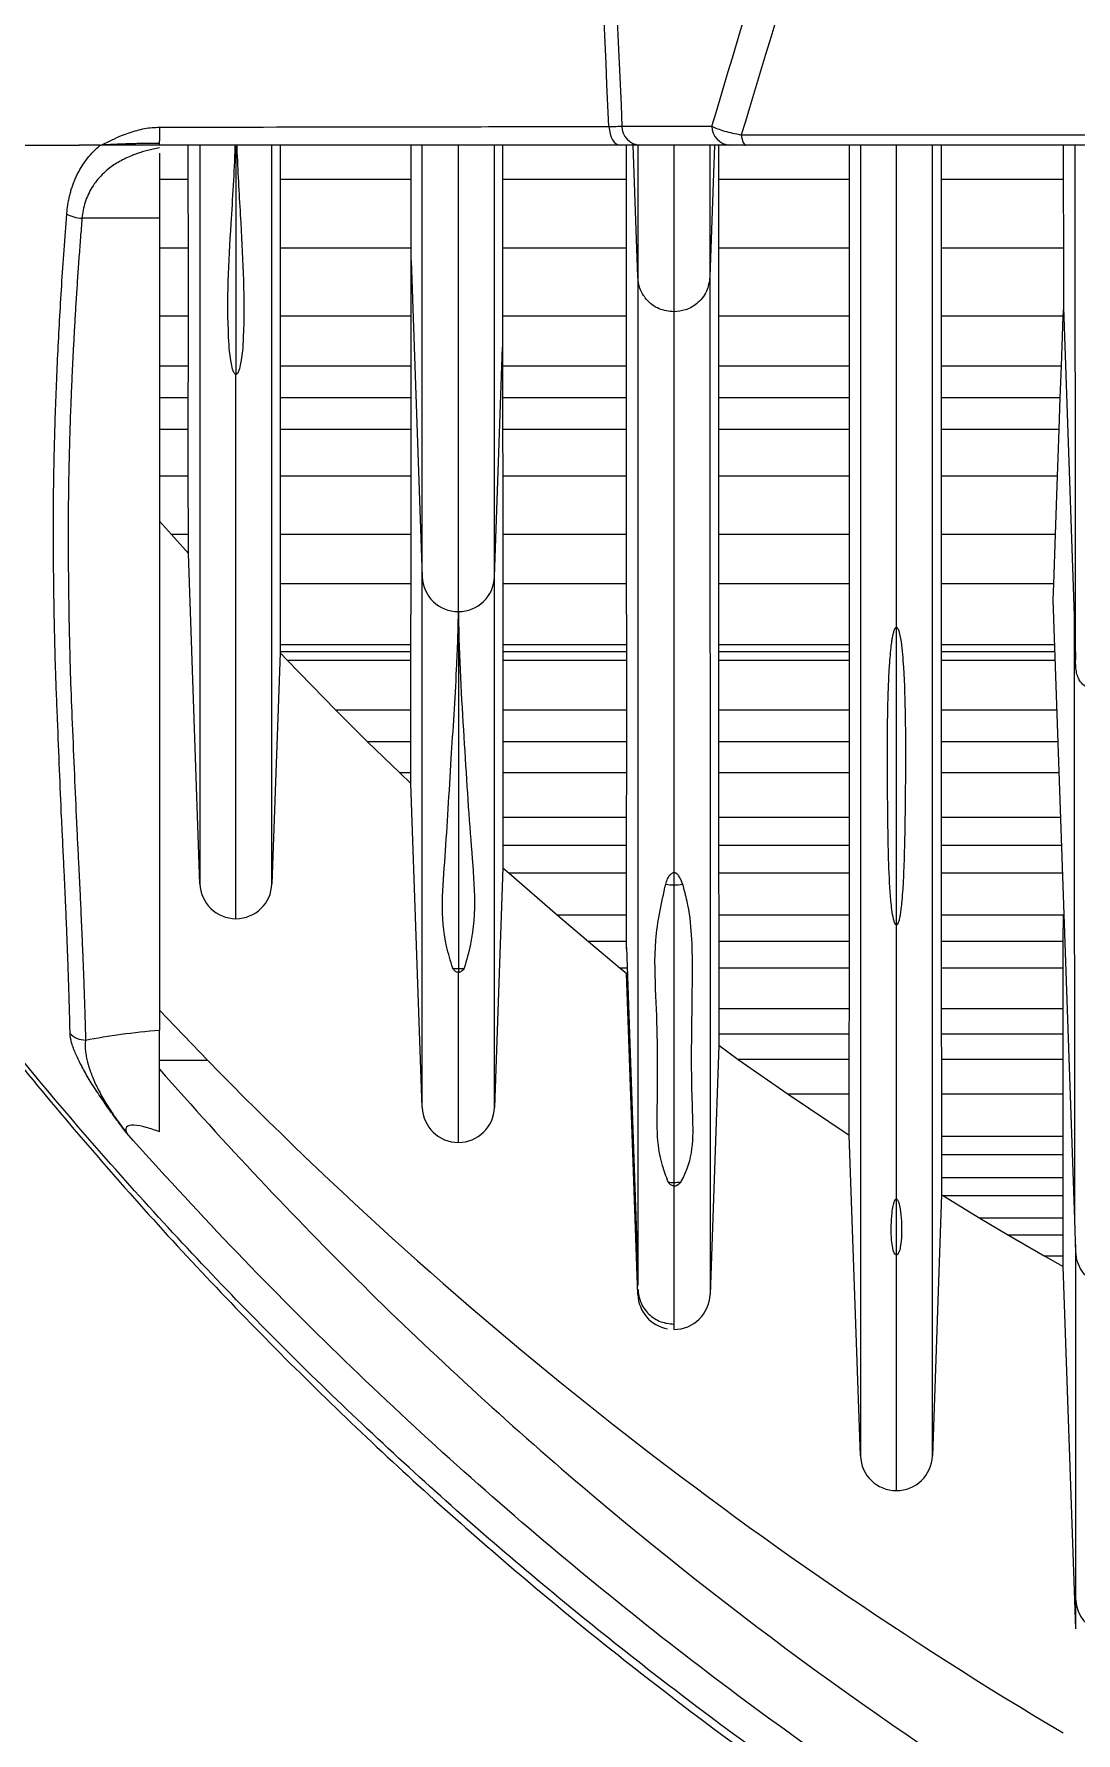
# Model space of a CAD drawing. Extents: x 9.3 to 87, y 1.1 to 68.8.
# Drawn here: x 35.382 to 36.881, y 4.208 to 6.653 of the extents above; entities that cross this region are included whole.
import ezdxf

# ---------------------------------------------------------------- set-up
doc = ezdxf.new("R2010")
doc.units = 0
doc.header["$MEASUREMENT"] = 0
doc.layers.add('OBJECT', color=7, linetype='CONTINUOUS')

msp = doc.modelspace()

# ---------------------------------------------------------------- linework, layer by layer
at = {"layer": 'OBJECT'}
for p, q in [((36.3994, 6.508), (38.1525, 6.508)), ((35.4771, 6.4929), (35.4786, 6.493)), ((35.5625, 6.4816), (35.5625, 6.3877)), ((35.604, 6.4435), (35.6039, 6.493)), ((35.6725, 6.4917), (35.6725, 6.1631)), ((35.7361, 6.493), (35.7361, 6.4435)), ((35.9246, 6.4435), (35.9246, 6.493)), ((36.0561, 6.493), (36.0561, 6.4435)), ((36.2341, 6.4435), (36.2341, 6.493)), ((36.2504, 6.3034), (36.2438, 6.493)), ((36.3828, 6.493), (36.2533, 6.493)), ((36.3609, 6.493), (36.3543, 6.3034)), ((36.3668, 6.493), (36.3668, 6.4435)), ((38.1525, 6.493), (36.4057, 6.493)), ((36.555, 6.4435), (36.555, 6.493)), ((36.687, 6.493), (36.687, 6.4435)), ((36.863, 6.4435), (36.863, 6.493)), ((35.604, 6.4435), (35.5625, 6.4435)), ((35.6041, 6.3448), (35.604, 6.4435)), ((35.7361, 6.4435), (35.7361, 6.3448)), ((35.9246, 6.4435), (35.7361, 6.4435)), ((35.9247, 6.3448), (35.9246, 6.4435)), ((36.0561, 6.4435), (36.056, 6.3448)), ((36.2341, 6.4435), (36.0561, 6.4435)), ((36.2342, 6.3448), (36.2341, 6.4435)), ((36.555, 6.4435), (36.3668, 6.4435)), ((36.3668, 6.4435), (36.3668, 6.3448)), ((36.5551, 6.3448), (36.555, 6.4435)), ((36.687, 6.4435), (36.6869, 6.3448)), ((36.863, 6.4435), (36.687, 6.4435)), ((36.8631, 6.3448), (36.863, 6.4435)), ((35.5625, 6.3877), (35.451, 6.3877)), ((35.5625, 6.3877), (35.5625, 5.2196)), ((35.6041, 6.3448), (35.5625, 6.3448)), ((35.6041, 6.2471), (35.6041, 6.3448)), ((35.7361, 6.3448), (35.736, 6.2471)), ((35.9247, 6.3448), (35.7361, 6.3448)), ((35.9247, 6.3271), (35.9247, 6.3448)), ((36.056, 6.3448), (36.056, 6.2471)), ((36.2342, 6.3448), (36.056, 6.3448)), ((36.2342, 6.2471), (36.2342, 6.3448)), ((36.3668, 6.3448), (36.3668, 6.2471)), ((36.5551, 6.3448), (36.3668, 6.3448)), ((36.5551, 6.2471), (36.5551, 6.3448)), ((36.6869, 6.3448), (36.6869, 6.2471)), ((36.8631, 6.3448), (36.6869, 6.3448)), ((36.8631, 6.2593), (36.8631, 6.3448)), ((35.9246, 6.2471), (35.9247, 6.3271)), ((35.9247, 6.3271), (35.9406, 5.8719)), ((36.8626, 6.2471), (36.8631, 6.2593)), ((36.8786, 5.8158), (36.8631, 6.2593)), ((35.6041, 6.2471), (35.5625, 6.2471)), ((35.6041, 6.175), (35.6041, 6.2471)), ((35.736, 6.2471), (35.7359, 6.175)), ((35.9246, 6.2471), (35.736, 6.2471)), ((35.9245, 6.175), (35.9246, 6.2471)), ((36.056, 6.2471), (36.056, 6.2022)), ((36.2342, 6.2471), (36.056, 6.2471)), ((36.2343, 6.175), (36.2342, 6.2471)), ((36.3024, 6.2532), (36.3025, 6.2532)), ((36.3668, 6.2471), (36.3668, 6.175)), ((36.5551, 6.2471), (36.3668, 6.2471)), ((36.5551, 6.175), (36.5551, 6.2471)), ((36.6869, 6.2471), (36.6868, 6.175)), ((36.8626, 6.2471), (36.6869, 6.2471)), ((36.8599, 6.175), (36.8626, 6.2471)), ((36.0445, 5.8719), (36.056, 6.2022)), ((36.056, 6.2022), (36.056, 6.175)), ((35.6041, 6.175), (35.5625, 6.175)), ((35.604, 6.1293), (35.6041, 6.175)), ((35.7359, 6.175), (35.7359, 6.1293)), ((35.9245, 6.175), (35.7359, 6.175)), ((35.9245, 6.1293), (35.9245, 6.175)), ((36.2343, 6.175), (36.056, 6.175)), ((36.056, 6.175), (36.0561, 6.1293)), ((36.2343, 6.1293), (36.2343, 6.175)), ((36.3668, 6.175), (36.3668, 6.1293)), ((36.5551, 6.175), (36.3668, 6.175)), ((36.5552, 6.1293), (36.5551, 6.175)), ((36.6868, 6.175), (36.6868, 6.1293)), ((36.8599, 6.175), (36.6868, 6.175)), ((36.8582, 6.1293), (36.8599, 6.175)), ((35.604, 6.1293), (35.5625, 6.1293)), ((35.604, 6.084), (35.604, 6.1293)), ((35.7359, 6.1293), (35.7359, 6.084)), ((35.9245, 6.1293), (35.7359, 6.1293)), ((35.9245, 6.084), (35.9245, 6.1293)), ((36.2343, 6.1293), (36.0561, 6.1293)), ((36.0561, 6.1293), (36.0561, 6.084)), ((36.2343, 6.084), (36.2343, 6.1293)), ((36.3668, 6.1293), (36.3668, 6.084)), ((36.5552, 6.1293), (36.3668, 6.1293)), ((36.5552, 6.084), (36.5552, 6.1293)), ((36.6868, 6.1293), (36.6868, 6.084)), ((36.8582, 6.1293), (36.6868, 6.1293)), ((36.8566, 6.084), (36.8582, 6.1293)), ((35.604, 6.084), (35.5625, 6.084)), ((35.604, 6.0169), (35.604, 6.084)), ((35.7359, 6.084), (35.736, 6.0169)), ((35.9245, 6.084), (35.7359, 6.084)), ((35.9245, 6.0169), (35.9245, 6.084)), ((36.2343, 6.084), (36.0561, 6.084)), ((36.0561, 6.084), (36.0562, 6.0169)), ((36.2344, 6.0169), (36.2343, 6.084)), ((36.3668, 6.084), (36.3667, 6.0169)), ((36.5552, 6.084), (36.3668, 6.084)), ((36.5552, 6.0169), (36.5552, 6.084)), ((36.6868, 6.084), (36.6868, 6.0169)), ((36.8566, 6.084), (36.6868, 6.084)), ((36.8542, 6.0169), (36.8566, 6.084)), ((35.604, 6.0169), (35.5625, 6.0169)), ((35.736, 6.0169), (35.7361, 5.9325)), ((35.9245, 6.0169), (35.736, 6.0169)), ((35.9245, 5.9325), (35.9245, 6.0169)), ((36.2344, 6.0169), (36.0562, 6.0169)), ((36.0562, 6.0169), (36.0562, 5.9325)), ((36.2345, 5.9325), (36.2344, 6.0169)), ((36.3667, 6.0169), (36.3667, 5.9325)), ((36.5552, 6.0169), (36.3667, 6.0169)), ((36.5552, 5.9325), (36.5552, 6.0169)), ((36.6868, 6.0169), (36.6868, 5.9325)), ((36.8542, 6.0169), (36.6868, 6.0169)), ((36.8513, 5.9325), (36.8542, 6.0169)), ((35.5625, 5.9519), (35.5796, 5.9325)), ((35.5796, 5.9325), (35.6042, 5.9052)), ((35.6041, 5.9325), (35.5796, 5.9325)), ((35.7361, 5.9325), (35.7361, 5.8619)), ((35.9245, 5.9325), (35.7361, 5.9325)), ((35.9244, 5.8619), (35.9245, 5.9325)), ((36.0562, 5.9325), (36.0562, 5.8619)), ((36.2345, 5.9325), (36.0562, 5.9325)), ((36.2345, 5.8619), (36.2345, 5.9325)), ((36.3667, 5.9325), (36.3666, 5.8619)), ((36.5552, 5.9325), (36.3667, 5.9325)), ((36.5552, 5.8619), (36.5552, 5.9325)), ((36.6868, 5.9325), (36.6868, 5.8619)), ((36.8513, 5.9325), (36.6868, 5.9325)), ((36.8489, 5.8619), (36.8513, 5.9325)), ((35.6208, 5.4299), (35.6042, 5.9052)), ((35.9244, 5.8619), (35.7361, 5.8619)), ((35.9242, 5.774), (35.9244, 5.8619)), ((36.0562, 5.8619), (36.0563, 5.774)), ((36.2345, 5.8619), (36.0562, 5.8619)), ((36.2346, 5.774), (36.2345, 5.8619)), ((36.3666, 5.8619), (36.3666, 5.774)), ((36.5552, 5.8619), (36.3666, 5.8619)), ((36.5552, 5.774), (36.5552, 5.8619)), ((36.6868, 5.8619), (36.6868, 5.774)), ((36.8489, 5.8619), (36.6868, 5.8619)), ((36.848, 5.8386), (36.8489, 5.8619)), ((35.9925, 5.8216), (35.9925, 5.8216)), ((35.9925, 5.8216), (35.9925, 5.3081)), ((36.8792, 4.947), (36.848, 5.8386)), ((36.6225, 5.3709), (36.6225, 5.7992)), ((35.7359, 5.774), (35.7359, 5.7641)), ((35.9242, 5.774), (35.7359, 5.774)), ((35.9242, 5.7641), (35.9242, 5.774)), ((36.0563, 5.774), (36.0563, 5.7641)), ((36.2346, 5.774), (36.0563, 5.774)), ((36.2346, 5.7641), (36.2346, 5.774)), ((36.3666, 5.774), (36.3666, 5.7641)), ((36.5552, 5.774), (36.3666, 5.774)), ((36.5552, 5.7641), (36.5552, 5.774)), ((36.6868, 5.774), (36.6868, 5.7641)), ((36.8503, 5.774), (36.6868, 5.774)), ((35.7359, 5.7626), (35.7243, 5.4299)), ((35.7359, 5.7641), (35.7359, 5.7626)), ((35.9242, 5.7641), (35.7359, 5.7641)), ((35.7359, 5.7626), (35.7465, 5.7515)), ((35.7465, 5.7515), (35.8163, 5.6798)), ((35.9242, 5.7515), (35.7465, 5.7515)), ((35.9242, 5.7515), (35.9242, 5.7641)), ((35.9242, 5.6798), (35.9242, 5.7515)), ((36.0563, 5.7641), (36.0563, 5.7515)), ((36.2346, 5.7641), (36.0563, 5.7641)), ((36.0563, 5.7515), (36.0564, 5.6798)), ((36.2346, 5.7515), (36.0563, 5.7515)), ((36.2346, 5.7515), (36.2346, 5.7641)), ((36.2346, 5.6798), (36.2346, 5.7515)), ((36.3666, 5.7641), (36.3666, 5.7515)), ((36.5552, 5.7641), (36.3666, 5.7641)), ((36.3666, 5.7515), (36.3666, 5.6798)), ((36.5552, 5.7515), (36.3666, 5.7515)), ((36.5551, 5.6798), (36.5552, 5.7515)), ((36.5552, 5.7515), (36.5552, 5.7641)), ((36.6868, 5.7641), (36.6868, 5.7515)), ((36.8506, 5.7641), (36.6868, 5.7641)), ((36.6868, 5.7515), (36.6868, 5.6798)), ((36.8511, 5.7515), (36.6868, 5.7515)), ((35.8163, 5.6798), (35.8619, 5.6344)), ((35.9242, 5.6798), (35.8163, 5.6798)), ((35.9242, 5.6344), (35.9242, 5.6798)), ((36.0564, 5.6798), (36.0565, 5.6344)), ((36.2346, 5.6798), (36.0564, 5.6798)), ((36.2346, 5.6344), (36.2346, 5.6798)), ((36.3666, 5.6798), (36.3666, 5.6344)), ((36.5551, 5.6798), (36.3666, 5.6798)), ((36.5551, 5.6344), (36.5551, 5.6798)), ((36.6868, 5.6798), (36.6869, 5.6344)), ((36.8536, 5.6798), (36.6868, 5.6798)), ((35.8619, 5.6344), (35.9081, 5.5896)), ((35.9242, 5.6344), (35.8619, 5.6344)), ((35.9243, 5.5896), (35.9242, 5.6344)), ((36.0565, 5.6344), (36.0566, 5.5896)), ((36.2346, 5.6344), (36.0565, 5.6344)), ((36.2346, 5.5896), (36.2346, 5.6344)), ((36.3666, 5.6344), (36.3666, 5.5896)), ((36.5551, 5.6344), (36.3666, 5.6344)), ((36.5551, 5.5896), (36.5551, 5.6344)), ((36.6869, 5.6344), (36.6869, 5.5896)), ((36.8552, 5.6344), (36.6869, 5.6344)), ((35.9081, 5.5896), (35.9243, 5.5744)), ((35.9243, 5.5896), (35.9081, 5.5896)), ((35.9243, 5.5744), (35.9243, 5.5896)), ((35.9406, 5.1081), (35.9243, 5.5744)), ((36.0566, 5.5896), (36.0566, 5.5255)), ((36.2346, 5.5896), (36.0566, 5.5896)), ((36.2345, 5.5255), (36.2346, 5.5896)), ((36.3666, 5.5896), (36.3667, 5.5255)), ((36.5551, 5.5896), (36.3666, 5.5896)), ((36.5551, 5.5255), (36.5551, 5.5896)), ((36.6869, 5.5896), (36.6869, 5.5255)), ((36.8567, 5.5896), (36.6869, 5.5896)), ((36.0566, 5.5255), (36.0566, 5.485)), ((36.2345, 5.5255), (36.0566, 5.5255)), ((36.2344, 5.485), (36.2345, 5.5255)), ((36.3667, 5.5255), (36.3667, 5.485)), ((36.5551, 5.5255), (36.3667, 5.5255)), ((36.5551, 5.485), (36.5551, 5.5255)), ((36.6869, 5.5255), (36.6869, 5.485)), ((36.859, 5.5255), (36.6869, 5.5255)), ((36.2344, 5.485), (36.0566, 5.485)), ((36.2343, 5.4453), (36.2344, 5.485)), ((36.3667, 5.485), (36.3668, 5.4453)), ((36.5551, 5.485), (36.3667, 5.485)), ((36.5551, 5.4453), (36.5551, 5.485)), ((36.6869, 5.485), (36.6869, 5.4453)), ((36.8604, 5.485), (36.6869, 5.485)), ((36.0565, 5.4532), (36.0445, 5.1081)), ((36.0565, 5.4532), (36.0655, 5.4453)), ((36.0655, 5.4453), (36.135, 5.3851)), ((36.2343, 5.4453), (36.0655, 5.4453)), ((36.2343, 5.3851), (36.2343, 5.4453)), ((36.3025, 5.4464), (36.3025, 5.4285)), ((36.3025, 5.4285), (36.3025, 5.0002)), ((36.3668, 5.4453), (36.3669, 5.3851)), ((36.5551, 5.4453), (36.3668, 5.4453)), ((36.555, 5.3851), (36.5551, 5.4453)), ((36.6869, 5.4453), (36.6869, 5.3851)), ((36.8618, 5.4453), (36.6869, 5.4453)), ((36.135, 5.3851), (36.1797, 5.347)), ((36.2343, 5.3851), (36.135, 5.3851)), ((36.2343, 5.347), (36.2343, 5.3851)), ((36.3669, 5.3851), (36.367, 5.347)), ((36.555, 5.3851), (36.3669, 5.3851)), ((36.555, 5.347), (36.555, 5.3851)), ((36.6869, 5.3851), (36.687, 5.347)), ((36.8627, 5.3851), (36.6869, 5.3851)), ((36.8626, 5.347), (36.8627, 5.3851)), ((36.1797, 5.347), (36.2253, 5.3089)), ((36.2343, 5.347), (36.1797, 5.347)), ((36.2341, 5.3385), (36.2505, 4.8688)), ((36.2343, 5.336), (36.2343, 5.347)), ((36.367, 5.347), (36.367, 5.3089)), ((36.555, 5.347), (36.367, 5.347)), ((36.5549, 5.3089), (36.555, 5.347)), ((36.687, 5.347), (36.687, 5.3089)), ((36.8626, 5.347), (36.687, 5.347)), ((36.8625, 5.3089), (36.8626, 5.347)), ((35.9925, 5.3081), (35.9925, 5.3026)), ((36.2253, 5.3089), (36.2344, 5.3016)), ((36.2344, 5.3089), (36.2253, 5.3089)), ((36.367, 5.3089), (36.367, 5.2504)), ((36.5549, 5.3089), (36.367, 5.3089)), ((36.5548, 5.2504), (36.5549, 5.3089)), ((36.687, 5.3089), (36.687, 5.2504)), ((36.8625, 5.3089), (36.687, 5.3089)), ((36.8624, 5.2504), (36.8625, 5.3089)), ((36.2505, 4.8391), (36.2344, 5.3016)), ((35.6322, 5.1756), (35.5625, 5.2481)), ((36.367, 5.2504), (36.367, 5.2136)), ((36.5548, 5.2504), (36.367, 5.2504)), ((36.5547, 5.2136), (36.5548, 5.2504)), ((36.687, 5.2504), (36.6871, 5.2136)), ((36.8624, 5.2504), (36.687, 5.2504)), ((36.8623, 5.2136), (36.8624, 5.2504)), ((36.367, 5.2136), (36.367, 5.1981)), ((36.5547, 5.2136), (36.367, 5.2136)), ((36.5547, 5.1775), (36.5547, 5.2136)), ((36.6871, 5.2136), (36.6873, 5.1775)), ((36.8623, 5.2136), (36.6871, 5.2136)), ((36.8623, 5.1775), (36.8623, 5.2136)), ((36.367, 5.1981), (36.3545, 4.8391)), ((36.367, 5.1981), (36.3948, 5.1775)), ((35.6322, 5.1756), (35.5625, 5.1756)), ((36.3948, 5.1775), (36.4666, 5.1272)), ((36.5547, 5.1775), (36.3948, 5.1775)), ((36.5547, 5.1272), (36.5547, 5.1775)), ((36.6873, 5.1775), (36.6874, 5.1272)), ((36.8623, 5.1775), (36.6873, 5.1775)), ((36.8622, 5.1272), (36.8623, 5.1775)), ((36.4666, 5.1272), (36.5547, 5.0684)), ((36.5547, 5.1272), (36.4666, 5.1272)), ((36.6874, 5.1272), (36.6875, 5.0663)), ((36.8622, 5.1272), (36.6874, 5.1272)), ((36.8622, 5.0663), (36.8622, 5.1272)), ((36.5708, 4.6069), (36.5547, 5.0684)), ((36.6875, 5.0663), (36.6875, 5.04)), ((36.8622, 5.0663), (36.6875, 5.0663)), ((36.8622, 5.04), (36.8622, 5.0663)), ((36.6875, 5.04), (36.6874, 5.007)), ((36.8622, 5.04), (36.6875, 5.04)), ((36.8622, 5.007), (36.8622, 5.04)), ((36.3025, 5.0002), (36.3025, 4.9951)), ((36.6874, 5.007), (36.6874, 4.9829)), ((36.8622, 5.007), (36.6874, 5.007)), ((36.8623, 4.9812), (36.8622, 5.007)), ((36.6225, 4.896), (36.6225, 4.9767)), ((36.6874, 4.9829), (36.6743, 4.6069)), ((36.6874, 4.9829), (36.6901, 4.9812)), ((36.6901, 4.9812), (36.7424, 4.9489)), ((36.8623, 4.9812), (36.6901, 4.9812)), ((36.8624, 4.9489), (36.8623, 4.9812)), ((36.7424, 4.9489), (36.7835, 4.9245)), ((36.8624, 4.9489), (36.7424, 4.9489)), ((36.8625, 4.9245), (36.8624, 4.9489)), ((36.8808, 4.8992), (36.8792, 4.947)), ((36.7835, 4.9245), (36.8359, 4.8944)), ((36.8625, 4.9245), (36.7835, 4.9245)), ((36.8626, 4.8944), (36.8625, 4.9245)), ((36.8359, 4.8944), (36.8626, 4.8796)), ((36.8626, 4.8944), (36.8359, 4.8944)), ((36.8626, 4.8796), (36.8626, 4.8944)), ((36.8808, 4.3582), (36.8626, 4.8796)), ((36.3025, 4.7979), (36.3025, 4.7889))]:
    msp.add_line(p, q, dxfattribs=at)
at = {"layer": 'OBJECT', "flags": 128}
for points in [[(36.209, 6.5198), (36.2096, 6.5144), (36.2107, 6.5093), (36.2123, 6.5047), (36.2143, 6.5007), (36.2167, 6.4974), (36.2194, 6.4949), (36.2222, 6.4935), (36.2252, 6.493)], [(36.2277, 6.5203), (36.2586, 6.5203), (36.3572, 6.5203)], [(36.3994, 6.508), (36.3999, 6.5047), (36.4006, 6.5017), (36.4013, 6.4992), (36.4021, 6.497), (36.4029, 6.4952), (36.4038, 6.494), (36.4048, 6.4932), (36.4057, 6.493)]]:
    msp.add_lwpolyline(points, dxfattribs=at)
at = {"layer": 'OBJECT'}
for centre, radius, start, end in [((36.2553, 6.5205), 0.0277, 180.4695, 265.7537), ((36.3848, 6.5205), 0.0277, 180.5004, 265.7566), ((35.9925, 5.8737), 0.052, 182, 270), ((35.9925, 5.8737), 0.052, 270, 358), ((35.6725, 5.4317), 0.0518, 182, 270), ((35.6725, 5.4317), 0.0518, 270, 358), ((36.3025, 5.4903), 0.0619, 258.9913, 270.0219), ((36.3025, 5.4903), 0.0619, 269.9777, 281.4287), ((35.9925, 5.3636), 0.0555, 261.4708, 270.0071), ((35.9925, 5.3636), 0.0555, 269.993, 278.5293), ((39.9245, 9.368), 6, 224.32505, 239.31396), ((35.9925, 5.1099), 0.052, 182, 270), ((35.9925, 5.1099), 0.052, 270, 358), ((36.3025, 5.0549), 0.0546, 261.3779, 270.0013), ((36.3025, 5.0548), 0.0545, 269.9928, 280.2274), ((36.3025, 4.8409), 0.052, 182, 259.6776), ((36.3025, 4.8409), 0.052, 270.0069, 358), ((36.6225, 4.6087), 0.0518, 182, 270), ((36.6225, 4.6087), 0.0518, 270, 358), ((36.9301, 4.4011), 0.0494, 182.3305, 255.4968)]:
    msp.add_arc(centre, radius, start, end, dxfattribs=at)
for points, knots in [([(36.209, 6.5198), (36.1793, 7.1656), (36.1514, 7.8128), (36.118, 8.7849), (36.1083, 9.1091), (36.0925, 9.7577), (36.0863, 10.0822), (36.0818, 10.4067)], [0, 0, 0, 0, 0.5, 0.5, 0.75, 0.75, 1, 1, 1, 1]), ([(36.1049, 10.4063), (36.1093, 10.0818), (36.1153, 9.7574), (36.1307, 9.109), (36.1401, 8.7849), (36.1724, 7.813), (36.1993, 7.166), (36.2277, 6.5203)], [0, 0, 0, 0, 0.25, 0.25, 0.5, 0.5, 1, 1, 1, 1]), ([(35.4787, 6.493), (35.4839, 6.4956), (35.4936, 6.5004), (35.507, 6.5064), (35.5189, 6.511), (35.53, 6.5144), (35.541, 6.5169), (35.5518, 6.5185), (35.559, 6.5187), (35.5625, 6.5188)], [0, 0, 0, 0, 0.200388, 0.367105, 0.500152, 0.633448, 0.760961, 0.883019, 1, 1, 1, 1]), ([(35.5625, 6.5188), (35.6595, 6.519), (35.7619, 6.5192), (35.9237, 6.5194), (35.979, 6.5195), (36.0922, 6.5197), (36.15, 6.5197), (36.209, 6.5198)], [0, 0, 0, 0, 0.5, 0.5, 0.75, 0.75, 1, 1, 1, 1]), ([(35.5625, 6.5188), (35.5625, 6.5179), (35.5625, 6.516), (35.5625, 6.5133), (35.5625, 6.5103), (35.5625, 6.5071), (35.5625, 6.5052), (35.5625, 6.5041)], [0, 0, 0, 0, 0.1615011, 0.3279426, 0.5005839, 0.7411722, 1, 1, 1, 1]), ([(36.209, 6.5198), (36.2128, 6.5198), (36.2163, 6.5199), (36.2225, 6.5201), (36.2253, 6.5202), (36.2277, 6.5203)], [0, 0, 0, 0, 0.5, 0.5, 1, 1, 1, 1]), ([(36.3572, 6.5203), (36.3618, 6.5178), (36.3679, 6.5155), (36.3824, 6.5112), (36.3906, 6.5094), (36.3994, 6.508)], [0, 0, 0, 0, 0.5, 0.5, 1, 1, 1, 1]), ([(35.4292, 6.3939), (35.4294, 6.3962), (35.4299, 6.4009), (35.4308, 6.4078), (35.432, 6.4145), (35.4335, 6.4211), (35.4352, 6.4276), (35.4372, 6.4339), (35.4395, 6.44), (35.442, 6.446), (35.4458, 6.454), (35.4513, 6.4637), (35.4589, 6.4744), (35.4674, 6.4843), (35.4739, 6.49), (35.4771, 6.493)], [0, 0, 0, 0, 0.054322, 0.108661, 0.163139, 0.217878, 0.272998, 0.328615, 0.384841, 0.441785, 0.499551, 0.620756, 0.744067, 0.870246, 1, 1, 1, 1]), ([(35.5625, 6.4891), (35.5596, 6.4886), (35.5538, 6.4875), (35.5455, 6.4855), (35.5377, 6.4833), (35.5305, 6.4809), (35.5193, 6.4767), (35.5052, 6.4701), (35.4909, 6.4605), (35.4801, 6.451), (35.4721, 6.4421), (35.4653, 6.4324), (35.4598, 6.4221), (35.4556, 6.4112), (35.4525, 6.3998), (35.4515, 6.3918), (35.451, 6.3877)], [0, 0, 0, 0, 0.05589, 0.109189, 0.159906, 0.208053, 0.253641, 0.384728, 0.504777, 0.583141, 0.658376, 0.730797, 0.800758, 0.868654, 0.934913, 1, 1, 1, 1]), ([(35.5625, 6.4952), (35.5611, 6.4953), (35.5582, 6.4953), (35.5539, 6.4953), (35.5496, 6.4954), (35.5454, 6.4953), (35.5411, 6.4953), (35.5368, 6.4953), (35.5326, 6.4952), (35.5284, 6.4951), (35.5243, 6.495), (35.5202, 6.4949), (35.5161, 6.4948), (35.5121, 6.4946), (35.5081, 6.4945), (35.5042, 6.4943), (35.5003, 6.4941), (35.4974, 6.494), (35.4954, 6.4939), (35.4942, 6.4938), (35.4931, 6.4938), (35.492, 6.4937), (35.4908, 6.4936), (35.4897, 6.4936), (35.4886, 6.4935), (35.4875, 6.4935), (35.4864, 6.4934), (35.4853, 6.4933), (35.4842, 6.4933), (35.483, 6.4932), (35.4819, 6.4931), (35.4808, 6.4931), (35.4797, 6.493), (35.479, 6.493), (35.4786, 6.493)], [0, 0, 0, 0, 0.047818, 0.095637, 0.143455, 0.191273, 0.239092, 0.28691, 0.334728, 0.382546, 0.430365, 0.478183, 0.526001, 0.57382, 0.621638, 0.669456, 0.717275, 0.765093, 0.779775, 0.794456, 0.809138, 0.82382, 0.838501, 0.853183, 0.867865, 0.882546, 0.897228, 0.91191, 0.926592, 0.941273, 0.955955, 0.970637, 0.985318, 1, 1, 1, 1]), ([(35.5625, 6.493), (35.5611, 6.493), (35.5582, 6.493), (35.5539, 6.493), (35.5496, 6.493), (35.5453, 6.493), (35.541, 6.493), (35.5368, 6.493), (35.5325, 6.493), (35.5283, 6.493), (35.5242, 6.493), (35.52, 6.493), (35.5159, 6.493), (35.5119, 6.493), (35.5079, 6.493), (35.504, 6.493), (35.5002, 6.493), (35.4972, 6.493), (35.4952, 6.493), (35.4941, 6.493), (35.493, 6.493), (35.4918, 6.493), (35.4907, 6.493), (35.4896, 6.493), (35.4885, 6.493), (35.4874, 6.493), (35.4863, 6.493), (35.4852, 6.493), (35.4841, 6.493), (35.483, 6.493), (35.4819, 6.493), (35.4808, 6.493), (35.4797, 6.493), (35.479, 6.493), (35.4786, 6.493)], [0, 0, 0, 0, 0.047818, 0.095637, 0.143455, 0.191273, 0.239092, 0.28691, 0.334728, 0.382546, 0.430365, 0.478183, 0.526001, 0.57382, 0.621638, 0.669456, 0.717275, 0.765093, 0.779775, 0.794456, 0.809138, 0.82382, 0.838501, 0.853183, 0.867865, 0.882546, 0.897228, 0.91191, 0.926592, 0.941273, 0.955955, 0.970637, 0.985318, 1, 1, 1, 1]), ([(35.5625, 6.4952), (35.5625, 6.4961), (35.5625, 6.4974), (35.5625, 6.499), (35.5625, 6.4991), (35.5625, 6.4993)], [0.3137582, 0.3137582, 0.3137582, 0.3137582, 0.5, 0.5, 0.5156324, 0.5156324, 0.5156324, 0.5156324]), ([(36.2252, 6.493), (36.1645, 6.493), (36.1051, 6.493), (35.9888, 6.493), (35.9321, 6.493), (35.7662, 6.493), (35.6615, 6.493), (35.5625, 6.493)], [0, 0, 0, 0, 0.25, 0.25, 0.5, 0.5, 1, 1, 1, 1]), ([(35.6208, 6.493), (35.6208, 6.4718), (35.6208, 6.4006), (35.6208, 6.2802), (35.6208, 6.122), (35.6208, 5.9595), (35.6208, 5.8131), (35.6208, 5.6812), (35.6208, 5.5707), (35.6208, 5.4918), (35.6208, 5.4398), (35.6208, 5.4332), (35.6208, 5.4299)], [0, 0, 0, 0, 0.036087, 0.121484, 0.217181, 0.326474, 0.448113, 0.550998, 0.658884, 0.770331, 0.884355, 1, 1, 1, 1]), ([(35.6725, 6.1631), (35.6724, 6.1631), (35.6721, 6.1632), (35.6715, 6.1634), (35.6705, 6.1642), (35.668, 6.1683), (35.6639, 6.1857), (35.6587, 6.2563), (35.6639, 6.3597), (35.6705, 6.4539), (35.6715, 6.4923), (35.6715, 6.493)], [0, 0, 0, 0, 0.000804, 0.001863, 0.003805, 0.010427, 0.04197, 0.167308, 0.667988, 0.9947, 1, 1, 1, 1]), ([(35.6736, 6.493), (35.6736, 6.4907), (35.6738, 6.4851), (35.6756, 6.4474), (35.6808, 6.3555), (35.6862, 6.2573), (35.6813, 6.1863), (35.6771, 6.1687), (35.6748, 6.1644), (35.6736, 6.1635), (35.673, 6.1632), (35.6727, 6.1631), (35.6725, 6.1631)], [0, 0, 0, 0, 0.0194955, 0.0482818, 0.3280505, 0.8304618, 0.9562133, 0.9877841, 0.9957433, 0.9979296, 0.9990803, 1, 1, 1, 1]), ([(35.7243, 5.4299), (35.7243, 5.4336), (35.7243, 5.4411), (35.7243, 5.4993), (35.7243, 5.5876), (35.7243, 5.7102), (35.7243, 5.8401), (35.7243, 5.9806), (35.7243, 6.1312), (35.7243, 6.2857), (35.7243, 6.4033), (35.7243, 6.4726), (35.7243, 6.493)], [0, 0, 0, 0, 0.122602, 0.243319, 0.361, 0.474446, 0.581833, 0.68175, 0.788271, 0.881698, 0.965359, 1, 1, 1, 1]), ([(35.9406, 5.8719), (35.9406, 5.9339), (35.9406, 6.0579), (35.9406, 6.2631), (35.9406, 6.4136), (35.9406, 6.493)], [0, 0, 0, 0, 0.3212824, 0.642404, 1, 1, 1, 1]), ([(35.9925, 5.8217), (35.9925, 5.8836), (35.9925, 6.0074), (35.9925, 6.2286), (35.9925, 6.3964), (35.9925, 6.493)], [0, 0, 0, 0, 0.2980689, 0.5959884, 1, 1, 1, 1]), ([(36.0445, 5.8719), (36.0445, 5.9339), (36.0445, 6.0579), (36.0445, 6.2631), (36.0445, 6.4136), (36.0445, 6.493)], [0, 0, 0, 0, 0.3212824, 0.642404, 1, 1, 1, 1]), ([(36.2533, 6.493), (36.2498, 6.493), (36.2456, 6.493), (36.2362, 6.493), (36.2309, 6.493), (36.2252, 6.493)], [0, 0, 0, 0, 0.5, 0.5, 1, 1, 1, 1]), ([(36.2504, 6.493), (36.2504, 6.468), (36.2504, 6.4039), (36.2504, 6.3415), (36.2504, 6.3034)], [0, 0, 0, 0, 0.388563, 1, 1, 1, 1]), ([(36.3025, 6.493), (36.3025, 6.451), (36.3025, 6.37), (36.3025, 6.2912), (36.3025, 6.2532)], [0, 0, 0, 0, 0.517367, 1, 1, 1, 1]), ([(36.3543, 6.493), (36.3543, 6.468), (36.3543, 6.4039), (36.3543, 6.3415), (36.3543, 6.3034)], [0, 0, 0, 0, 0.3885632, 1, 1, 1, 1]), ([(36.4057, 6.493), (36.4009, 6.493), (36.3964, 6.493), (36.3886, 6.493), (36.3854, 6.493), (36.3828, 6.493)], [0, 0, 0, 0, 0.5, 0.5, 1, 1, 1, 1]), ([(36.5708, 6.493), (36.5708, 6.4294), (36.5708, 6.2744), (36.5708, 6.0445), (36.5708, 5.8087), (36.5708, 5.5952), (36.5708, 5.3947), (36.5708, 5.212), (36.5708, 5.0533), (36.5708, 4.9139), (36.5708, 4.7809), (36.5708, 4.6833), (36.5708, 4.6193), (36.5708, 4.611), (36.5708, 4.6069)], [0, 0, 0, 0, 0.0663565, 0.1619168, 0.2506975, 0.3330027, 0.4146365, 0.5014721, 0.5748651, 0.6528443, 0.7353332, 0.8213619, 0.9099109, 1, 1, 1, 1]), ([(36.6225, 5.7992), (36.6225, 5.8609), (36.6225, 5.9881), (36.6225, 6.2179), (36.6225, 6.391), (36.6225, 6.493)], [0, 0, 0, 0, 0.27922, 0.57526, 1, 1, 1, 1]), ([(36.6743, 4.6069), (36.6743, 4.6107), (36.6743, 4.6182), (36.6743, 4.6768), (36.6743, 4.7658), (36.6743, 4.8895), (36.6743, 5.0213), (36.6743, 5.16), (36.6743, 5.3048), (36.6743, 5.4659), (36.6743, 5.6423), (36.6743, 5.8469), (36.6743, 6.0726), (36.6743, 6.2897), (36.6743, 6.4347), (36.6743, 6.493)], [0, 0, 0, 0, 0.08602, 0.170676, 0.253119, 0.332476, 0.407805, 0.478951, 0.545935, 0.608976, 0.68551, 0.763919, 0.848697, 0.939215, 1, 1, 1, 1]), ([(36.88, 5.7732), (36.88, 5.7732), (36.88, 5.8925), (36.8799, 6.0947), (36.8798, 6.3361), (36.8798, 6.4489), (36.8797, 6.493)], [0, 0, 0, 0, 0.000003, 0.548311, 0.823253, 1, 1, 1, 1]), ([(35.434, 5.2146), (35.4339, 5.2179), (35.4337, 5.2244), (35.4335, 5.2346), (35.4332, 5.245), (35.4329, 5.2557), (35.4326, 5.2667), (35.4322, 5.278), (35.4319, 5.2895), (35.4315, 5.3012), (35.4311, 5.3132), (35.4306, 5.3253), (35.4302, 5.3377), (35.4297, 5.3504), (35.4292, 5.3632), (35.4286, 5.3762), (35.4281, 5.3894), (35.4273, 5.4078), (35.4262, 5.4317), (35.4248, 5.4633), (35.4232, 5.4947), (35.4211, 5.5381), (35.4188, 5.5935), (35.4164, 5.6542), (35.4142, 5.7051), (35.4124, 5.7577), (35.4109, 5.8261), (35.41, 5.8982), (35.4099, 5.9574), (35.4103, 6.0026), (35.4111, 6.0483), (35.4124, 6.0952), (35.4141, 6.1428), (35.4162, 6.1913), (35.4188, 6.2407), (35.4218, 6.2909), (35.4252, 6.3419), (35.4279, 6.3765), (35.4292, 6.3939)], [0, 0, 0, 0, 0.016581, 0.033042, 0.049381, 0.065601, 0.081702, 0.097684, 0.113549, 0.129297, 0.144927, 0.160442, 0.175841, 0.191124, 0.206293, 0.221347, 0.236287, 0.251113, 0.282571, 0.313483, 0.349046, 0.375704, 0.437887, 0.500148, 0.531365, 0.562666, 0.625533, 0.688314, 0.720165, 0.750775, 0.781856, 0.812934, 0.844021, 0.875127, 0.906266, 0.937449, 0.968689, 1, 1, 1, 1]), ([(35.4292, 6.3939), (35.4319, 6.3922), (35.4354, 6.3908), (35.4429, 6.3886), (35.447, 6.388), (35.451, 6.3877)], [0, 0, 0, 0, 0.5, 0.5, 1, 1, 1, 1]), ([(35.451, 6.3877), (35.4503, 6.3784), (35.4488, 6.3598), (35.4467, 6.3322), (35.4448, 6.3048), (35.443, 6.2776), (35.4413, 6.2507), (35.4398, 6.2241), (35.4384, 6.1977), (35.4371, 6.1716), (35.4359, 6.1458), (35.4349, 6.1202), (35.4339, 6.0949), (35.4332, 6.0699), (35.4325, 6.0452), (35.432, 6.0207), (35.4311, 5.9724), (35.431, 5.896), (35.4321, 5.8183), (35.4334, 5.761), (35.4347, 5.7151), (35.4372, 5.6564), (35.4401, 5.5866), (35.4426, 5.5293), (35.4447, 5.4858), (35.4463, 5.4558), (35.4478, 5.4253), (35.4491, 5.3963), (35.4504, 5.3673), (35.4515, 5.3409), (35.4526, 5.3155), (35.4535, 5.2912), (35.4543, 5.2679), (35.455, 5.2457), (35.4557, 5.2247), (35.456, 5.2118), (35.4562, 5.2053)], [0, 0, 0, 0, 0.016785, 0.03354, 0.050266, 0.066963, 0.083631, 0.100271, 0.116883, 0.133466, 0.150022, 0.16655, 0.183051, 0.199525, 0.215973, 0.232393, 0.248788, 0.3144, 0.391844, 0.419474, 0.445633, 0.499183, 0.561506, 0.623727, 0.654865, 0.686003, 0.712726, 0.748473, 0.778937, 0.809679, 0.8407, 0.872001, 0.903582, 0.935441, 0.967581, 1, 1, 1, 1]), ([(36.3024, 6.2532), (36.2952, 6.254), (36.2802, 6.2558), (36.2629, 6.2693), (36.2526, 6.2862), (36.2511, 6.2978), (36.2504, 6.3034)], [0, 0, 0, 0, 0.270412, 0.561722, 0.788825, 1, 1, 1, 1]), ([(36.2504, 6.3034), (36.2504, 6.2029), (36.2504, 6.0053), (36.2504, 5.7408), (36.2504, 5.5131), (36.2505, 5.3224), (36.2505, 5.1644), (36.2505, 5.0267), (36.2505, 4.9212), (36.2505, 4.8627), (36.2505, 4.8547), (36.2505, 4.8523)], [0, 0, 0, 0, 0.13971, 0.27463, 0.400189, 0.513714, 0.620363, 0.725479, 0.835679, 0.950155, 1, 1, 1, 1]), ([(36.3543, 6.3034), (36.3532, 6.2962), (36.3509, 6.2814), (36.3368, 6.2647), (36.3197, 6.2549), (36.3081, 6.2538), (36.3025, 6.2532)], [0, 0, 0, 0, 0.270088, 0.56169, 0.788984, 1, 1, 1, 1]), ([(36.3543, 6.3034), (36.3543, 6.2029), (36.3543, 6.0053), (36.3544, 5.7408), (36.3544, 5.5131), (36.3544, 5.3225), (36.3544, 5.1643), (36.3544, 5.027), (36.3545, 4.9202), (36.3545, 4.8525), (36.3545, 4.8436), (36.3545, 4.8391)], [0, 0, 0, 0, 0.130922, 0.257354, 0.375016, 0.481399, 0.581339, 0.679843, 0.783111, 0.890386, 1, 1, 1, 1]), ([(36.3025, 6.2532), (36.3025, 6.2532), (36.3025, 6.2532), (36.3024, 6.2532), (36.3024, 6.2532)], [0, 0, 0, 0, 0.559844, 1, 1, 1, 1]), ([(36.3025, 6.2532), (36.3025, 6.2532), (36.3025, 6.2531), (36.3025, 6.253), (36.3025, 6.253)], [0, 0, 0, 0, 0.559885, 1, 1, 1, 1]), ([(36.3025, 6.253), (36.3025, 6.1664), (36.3025, 5.9954), (36.3025, 5.7779), (36.3025, 5.5947), (36.3025, 5.4949), (36.3025, 5.4464)], [0, 0, 0, 0, 0.2943602, 0.581245, 0.7968207, 1, 1, 1, 1]), ([(35.6725, 5.3799), (35.6725, 5.3843), (35.6725, 5.393), (35.6725, 5.4606), (35.6725, 5.564), (35.6725, 5.7041), (35.6725, 5.8503), (35.6725, 6.0023), (35.6725, 6.1117), (35.6725, 6.1631)], [0, 0, 0, 0, 0.159104, 0.315428, 0.467212, 0.6125, 0.754724, 0.884556, 1, 1, 1, 1]), ([(35.6041, 5.9325), (35.6041, 5.9433), (35.604, 5.965), (35.604, 5.9995), (35.604, 6.0169)], [0, 0, 0, 0, 0.4986931, 1, 1, 1, 1]), ([(35.6042, 5.9052), (35.6042, 5.9064), (35.6042, 5.9087), (35.6041, 5.9245), (35.6041, 5.9325)], [0, 0, 0, 0, 0.49855, 1, 1, 1, 1]), ([(35.9406, 5.1081), (35.9406, 5.1119), (35.9406, 5.1195), (35.9406, 5.179), (35.9406, 5.2698), (35.9406, 5.3981), (35.9406, 5.5401), (35.9406, 5.6968), (35.9406, 5.8139), (35.9406, 5.8719)], [0, 0, 0, 0, 0.1517066, 0.3010924, 0.4467941, 0.5874491, 0.7285956, 0.8653203, 1, 1, 1, 1]), ([(36.0445, 5.1081), (36.0445, 5.1119), (36.0445, 5.1195), (36.0445, 5.179), (36.0445, 5.2698), (36.0445, 5.3981), (36.0445, 5.5401), (36.0445, 5.6968), (36.0445, 5.8139), (36.0445, 5.8719)], [0, 0, 0, 0, 0.1517066, 0.3010924, 0.4467941, 0.5874491, 0.7285956, 0.8653203, 1, 1, 1, 1]), ([(35.7361, 5.8619), (35.736, 5.8423), (35.736, 5.8028), (35.7359, 5.7836), (35.7359, 5.774)], [0, 0, 0, 0, 0.498026, 1, 1, 1, 1]), ([(35.9843, 5.3087), (35.9811, 5.3192), (35.9651, 5.3715), (35.9741, 5.4671), (35.9812, 5.5995), (35.9887, 5.7082), (35.9915, 5.7745), (35.9922, 5.7992), (35.9924, 5.811), (35.9925, 5.817), (35.9925, 5.8197), (35.9925, 5.8209), (35.9925, 5.8213), (35.9925, 5.8215), (35.9925, 5.8216), (35.9925, 5.8216)], [0, 0, 0, 0, 0.070565, 0.350846, 0.630744, 0.861215, 0.935041, 0.968568, 0.985332, 0.993714, 0.997905, 0.998952, 0.999476, 0.999738, 1, 1, 1, 1]), ([(35.9925, 5.8216), (35.9925, 5.8216), (35.9925, 5.8217), (35.9925, 5.8217), (35.9925, 5.8217)], [0, 0, 0, 0, 0.559654, 1, 1, 1, 1]), ([(35.9925, 5.8216), (35.9925, 5.8216), (35.9925, 5.8215), (35.9925, 5.8213), (35.9925, 5.8208), (35.9925, 5.8195), (35.9931, 5.7566), (36.0006, 5.6382), (36.0101, 5.4813), (36.0208, 5.3771), (36.0041, 5.3202), (36.0008, 5.3087)], [0, 0, 0, 0, 0.000149, 0.000446, 0.00104, 0.002229, 0.006986, 0.312547, 0.618174, 0.923157, 1, 1, 1, 1]), ([(36.6225, 5.3709), (36.6224, 5.3709), (36.6222, 5.3709), (36.6218, 5.3711), (36.6211, 5.3717), (36.6196, 5.3745), (36.6166, 5.3858), (36.6118, 5.4319), (36.6103, 5.5065), (36.6093, 5.6054), (36.6098, 5.6798), (36.6117, 5.7301), (36.6132, 5.753), (36.6146, 5.7683), (36.6159, 5.7786), (36.617, 5.7855), (36.618, 5.7902), (36.6189, 5.7933), (36.6196, 5.7953), (36.6201, 5.7967), (36.6207, 5.7977), (36.6212, 5.7984), (36.6217, 5.7989), (36.622, 5.7991), (36.6223, 5.7991), (36.6225, 5.7991), (36.6225, 5.7992)], [0, 0, 0, 0, 0.000459, 0.001037, 0.002137, 0.006183, 0.022225, 0.08612, 0.341385, 0.558432, 0.778026, 0.850866, 0.899686, 0.932427, 0.954405, 0.969173, 0.979112, 0.985817, 0.990355, 0.993443, 0.995561, 0.997451, 0.99862, 0.999247, 0.999765, 1, 1, 1, 1]), ([(36.6225, 5.7992), (36.6226, 5.7991), (36.6229, 5.7991), (36.6233, 5.7989), (36.6242, 5.7981), (36.6261, 5.7942), (36.6297, 5.7784), (36.6353, 5.7144), (36.6357, 5.6132), (36.635, 5.5134), (36.6332, 5.4527), (36.6319, 5.4254), (36.6305, 5.4073), (36.6293, 5.3951), (36.6282, 5.387), (36.6272, 5.3816), (36.6264, 5.3779), (36.6256, 5.3755), (36.625, 5.3739), (36.6245, 5.3728), (36.6241, 5.372), (36.6237, 5.3715), (36.6233, 5.3711), (36.6229, 5.3709), (36.6227, 5.3709), (36.6226, 5.3709), (36.6225, 5.3709)], [0, 0, 0, 0, 0.000501, 0.001151, 0.00236, 0.007574, 0.028162, 0.110155, 0.437763, 0.717794, 0.81063, 0.872803, 0.914462, 0.942394, 0.961138, 0.973731, 0.982205, 0.98792, 0.991787, 0.994417, 0.99622, 0.997472, 0.998806, 0.999342, 0.999786, 1, 1, 1, 1]), ([(36.8786, 5.8158), (36.8788, 5.8075), (36.8794, 5.7858), (36.8798, 5.7651), (36.8801, 5.7524)], [0, 0, 0, 0, 0.387466, 1, 1, 1, 1]), ([(36.8792, 4.947), (36.8792, 4.947), (36.8792, 5.0867), (36.8789, 5.3029), (36.8787, 5.5947), (36.8786, 5.7409), (36.8786, 5.8158), (36.8786, 5.8158)], [0, 0, 0, 0, 0.000002, 0.499419, 0.749645, 0.999998, 1, 1, 1, 1]), ([(36.8801, 5.7524), (36.88, 5.7592), (36.88, 5.766), (36.88, 5.7732), (36.88, 5.7732)], [0, 0, 0, 0, 0.999918, 1, 1, 1, 1]), ([(36.9284, 5.7022), (36.9247, 5.7027), (36.9156, 5.7039), (36.9019, 5.7086), (36.8907, 5.7161), (36.8844, 5.7247), (36.8815, 5.7336), (36.8803, 5.7429), (36.8802, 5.749), (36.8801, 5.7524)], [0, 0, 0, 0, 0.1324779, 0.3295842, 0.5254389, 0.6708444, 0.7719754, 0.8727495, 1, 1, 1, 1]), ([(36.8625, 3.8931), (36.6747, 4.0041), (36.4943, 4.1254), (36.2347, 4.3224), (36.1499, 4.3907), (35.9841, 4.5322), (35.9033, 4.6054), (35.7462, 4.7559), (35.6699, 4.8334), (35.5215, 4.9927), (35.4494, 5.0747), (35.2407, 5.3259), (35.1113, 5.5008), (34.9912, 5.6828)], [0, 0, 0, 0, 0.25, 0.25, 0.375, 0.375, 0.5, 0.5, 0.625, 0.625, 0.75, 0.75, 1, 1, 1, 1]), ([(34.9916, 5.6822), (35.1092, 5.4988), (35.2368, 5.3232), (35.4431, 5.0713), (35.5143, 4.9893), (35.6619, 4.8291), (35.738, 4.7513), (35.8944, 4.6003), (35.9747, 4.5272), (36.1398, 4.3855), (36.2246, 4.3169), (36.4842, 4.1192), (36.6644, 3.9979), (36.852, 3.887)], [0, 0, 0, 0, 0.25, 0.25, 0.375, 0.375, 0.5, 0.5, 0.625, 0.625, 0.75, 0.75, 1, 1, 1, 1]), ([(36.0566, 5.485), (36.0566, 5.4758), (36.0565, 5.4574), (36.0565, 5.4546), (36.0565, 5.4532)], [0, 0, 0, 0, 0.4984204, 1, 1, 1, 1]), ([(36.2943, 5.0009), (36.2913, 5.0088), (36.2764, 5.0481), (36.2802, 5.1319), (36.2783, 5.242), (36.2728, 5.3485), (36.2847, 5.4026), (36.2907, 5.4296)], [0, 0, 0, 0, 0.063157, 0.314176, 0.655993, 0.828429, 1, 1, 1, 1]), ([(36.2907, 5.4296), (36.2923, 5.4346), (36.294, 5.44), (36.2993, 5.4451), (36.3005, 5.4459), (36.3017, 5.4463), (36.3023, 5.4464), (36.3025, 5.4464)], [0, 0, 0, 0, 0.808259, 0.877491, 0.947193, 0.979057, 1, 1, 1, 1]), ([(36.3025, 5.4464), (36.3028, 5.4464), (36.3035, 5.4464), (36.3047, 5.446), (36.3068, 5.4448), (36.3112, 5.4393), (36.3132, 5.4339), (36.3148, 5.4297)], [0, 0, 0, 0, 0.027016, 0.059814, 0.116711, 0.300961, 1, 1, 1, 1]), ([(36.3148, 5.4297), (36.317, 5.4215), (36.3279, 5.3809), (36.3297, 5.2815), (36.3261, 5.1778), (36.3293, 5.096), (36.3302, 5.0489), (36.3218, 5.0172), (36.3125, 5.0016), (36.3122, 5.0011)], [0, 0, 0, 0, 0.052127, 0.260581, 0.628663, 0.75159, 0.874449, 0.996169, 1, 1, 1, 1]), ([(36.6225, 4.9767), (36.6225, 5.0462), (36.6225, 5.1659), (36.6225, 5.3103), (36.6225, 5.3709)], [0, 0, 0, 0, 0.580628, 1, 1, 1, 1]), ([(35.9925, 5.3026), (35.9921, 5.3027), (35.9912, 5.3027), (35.9897, 5.3032), (35.9871, 5.3047), (35.9855, 5.3067), (35.9845, 5.3083), (35.9843, 5.3087)], [0, 0, 0, 0, 0.0737799, 0.1689513, 0.3352574, 0.8334985, 1, 1, 1, 1]), ([(36.0008, 5.3087), (36.0003, 5.308), (35.9994, 5.3064), (35.9977, 5.3047), (35.9958, 5.3034), (35.9944, 5.3029), (35.9932, 5.3026), (35.9927, 5.3026), (35.9925, 5.3026)], [0, 0, 0, 0, 0.310393, 0.628912, 0.761248, 0.894715, 0.97034, 1, 1, 1, 1]), ([(35.9925, 5.0579), (35.9925, 5.0618), (35.9925, 5.0696), (35.9925, 5.1272), (35.9925, 5.2039), (35.9925, 5.27), (35.9925, 5.3026)], [0, 0, 0, 0, 0.2875665, 0.5706173, 0.7881638, 1, 1, 1, 1]), ([(35.5156, 5.0711), (35.5131, 5.0744), (35.5083, 5.0808), (35.5013, 5.0901), (35.4948, 5.0989), (35.4888, 5.1073), (35.4799, 5.12), (35.4688, 5.1365), (35.4568, 5.1561), (35.447, 5.1741), (35.441, 5.1875), (35.4375, 5.1971), (35.4355, 5.2036), (35.4343, 5.2096), (35.4341, 5.2129), (35.434, 5.2146)], [0, 0, 0, 0, 0.0534035, 0.1046877, 0.1539175, 0.2011654, 0.2465125, 0.3711705, 0.4935491, 0.6196355, 0.7455236, 0.809753, 0.8733656, 0.9366935, 1, 1, 1, 1]), ([(35.434, 5.2146), (35.4367, 5.2118), (35.4402, 5.2093), (35.4479, 5.2061), (35.4521, 5.2053), (35.4562, 5.2053)], [0, 0, 0, 0, 0.5, 0.5, 1, 1, 1, 1]), ([(35.5625, 5.0732), (35.5625, 5.0898), (35.5625, 5.1058), (35.5625, 5.1284), (35.5625, 5.1357), (35.5625, 5.1495), (35.5625, 5.1561), (35.5625, 5.1749), (35.5625, 5.1861), (35.5625, 5.2055), (35.5625, 5.2135), (35.5625, 5.2196)], [0, 0, 0, 0, 0.25, 0.25, 0.375, 0.375, 0.5, 0.5, 0.75, 0.75, 1, 1, 1, 1]), ([(35.4562, 5.2053), (35.456, 5.2041), (35.4557, 5.2017), (35.4556, 5.1979), (35.4557, 5.194), (35.456, 5.19), (35.4565, 5.1859), (35.4572, 5.1817), (35.458, 5.1775), (35.4591, 5.1733), (35.4602, 5.169), (35.4615, 5.1648), (35.463, 5.1606), (35.4645, 5.1564), (35.4668, 5.1506), (35.4699, 5.1433), (35.4745, 5.1339), (35.4795, 5.1244), (35.4855, 5.1142), (35.492, 5.1039), (35.4993, 5.0933), (35.507, 5.0824), (35.5127, 5.075), (35.5156, 5.0711)], [0, 0, 0, 0, 0.046804, 0.091943, 0.135473, 0.177451, 0.217931, 0.256968, 0.294618, 0.330933, 0.365968, 0.399776, 0.43241, 0.463922, 0.494366, 0.560078, 0.618916, 0.684165, 0.744862, 0.811311, 0.872335, 0.934064, 1, 1, 1, 1]), ([(35.5625, 5.1635), (35.6567, 5.0561), (35.7544, 4.9521), (35.9065, 4.8017), (35.9582, 4.7525), (36.0634, 4.656), (36.1169, 4.6086), (36.3888, 4.3772), (36.6191, 4.2095), (36.8625, 4.0595)], [0, 0, 0, 0, 0.25, 0.25, 0.375, 0.375, 0.5, 0.5, 1, 1, 1, 1]), ([(36.5547, 5.0684), (36.5547, 5.0711), (36.5546, 5.0764), (36.5547, 5.1102), (36.5547, 5.1272)], [0, 0, 0, 0, 0.497156, 1, 1, 1, 1]), ([(35.5625, 5.0732), (35.556, 5.0756), (35.5495, 5.0778), (35.5369, 5.0812), (35.5309, 5.0824), (35.5208, 5.0829), (35.5168, 5.0821), (35.5133, 5.0778), (35.5138, 5.0746), (35.5156, 5.0711)], [0, 0, 0, 0, 0.25, 0.25, 0.5, 0.5, 0.75, 0.75, 1, 1, 1, 1]), ([(36.8625, 3.9481), (36.7995, 3.986), (36.7373, 4.0251), (36.6145, 4.1056), (36.554, 4.147), (36.375, 4.2745), (36.259, 4.3641), (36.0901, 4.5053), (36.0345, 4.5536), (35.9255, 4.6519), (35.8719, 4.7021), (35.7143, 4.8554), (35.6131, 4.9614), (35.5156, 5.0711)], [0, 0, 0, 0, 0.125, 0.125, 0.25, 0.25, 0.5, 0.5, 0.625, 0.625, 0.75, 0.75, 1, 1, 1, 1]), ([(36.3025, 4.9951), (36.302, 4.9952), (36.3006, 4.9954), (36.298, 4.9967), (36.2959, 4.9986), (36.2948, 5.0002), (36.2943, 5.0009)], [0, 0, 0, 0, 0.11024, 0.273224, 0.706612, 1, 1, 1, 1]), ([(36.3122, 5.0011), (36.3111, 4.9994), (36.3098, 4.9975), (36.3064, 4.9957), (36.3049, 4.9952), (36.3036, 4.9951), (36.3028, 4.9951), (36.3025, 4.9951)], [0, 0, 0, 0, 0.648461, 0.759868, 0.872208, 0.946552, 1, 1, 1, 1]), ([(36.3025, 4.9951), (36.3025, 4.9606), (36.3025, 4.8902), (36.3025, 4.8318), (36.3025, 4.8019), (36.3025, 4.7984), (36.3025, 4.7979)], [0, 0, 0, 0, 0.3326073, 0.6774697, 0.9544603, 1, 1, 1, 1]), ([(36.6225, 4.896), (36.6224, 4.896), (36.6222, 4.8961), (36.6218, 4.8962), (36.621, 4.8966), (36.6192, 4.8989), (36.6162, 4.9086), (36.6149, 4.9236), (36.615, 4.9405), (36.6158, 4.9524), (36.6167, 4.9605), (36.6177, 4.9659), (36.6185, 4.9695), (36.6192, 4.9719), (36.6198, 4.9736), (36.6203, 4.9747), (36.6208, 4.9754), (36.6211, 4.9759), (36.6215, 4.9763), (36.6218, 4.9765), (36.6221, 4.9766), (36.6224, 4.9767), (36.6225, 4.9767), (36.6225, 4.9767)], [0, 0, 0, 0, 0.00179, 0.004142, 0.008453, 0.02314, 0.09304, 0.370848, 0.576813, 0.71516, 0.808073, 0.870488, 0.912446, 0.940688, 0.959738, 0.972628, 0.981392, 0.987396, 0.991559, 0.995982, 0.997755, 0.999226, 1, 1, 1, 1]), ([(36.6225, 4.9767), (36.6226, 4.9767), (36.6228, 4.9767), (36.6231, 4.9766), (36.6236, 4.9762), (36.625, 4.9744), (36.6275, 4.9668), (36.6294, 4.9531), (36.6302, 4.9366), (36.6299, 4.9232), (36.6292, 4.9141), (36.6283, 4.9081), (36.6274, 4.904), (36.6266, 4.9013), (36.6258, 4.8995), (36.6252, 4.8983), (36.6247, 4.8974), (36.6242, 4.8968), (36.6237, 4.8964), (36.6232, 4.8962), (36.6229, 4.8961), (36.6226, 4.896), (36.6225, 4.896)], [0, 0, 0, 0, 0.001328, 0.003073, 0.006295, 0.017478, 0.071213, 0.284801, 0.51844, 0.675322, 0.780747, 0.851666, 0.899436, 0.931673, 0.953487, 0.968304, 0.978429, 0.98541, 0.992312, 0.995259, 0.998238, 1, 1, 1, 1]), ([(36.6225, 4.5569), (36.6225, 4.5595), (36.6225, 4.5646), (36.6225, 4.6045), (36.6225, 4.6697), (36.6225, 4.7659), (36.6225, 4.8533), (36.6225, 4.896)], [0, 0, 0, 0, 0.194795, 0.387326, 0.576325, 0.792703, 1, 1, 1, 1]), ([(36.8808, 4.3991), (36.8808, 4.4135), (36.8808, 4.4424), (36.8807, 4.5068), (36.8807, 4.585), (36.8806, 4.6777), (36.8805, 4.7856), (36.8804, 4.8684), (36.8804, 4.9113), (36.8804, 4.9113)], [0, 0, 0, 0, 0.170495, 0.342174, 0.504519, 0.666864, 0.833431, 0.999998, 1, 1, 1, 1]), ([(36.9291, 4.851), (36.9249, 4.8514), (36.9147, 4.8525), (36.9004, 4.8601), (36.8891, 4.872), (36.8835, 4.8835), (36.8813, 4.893), (36.881, 4.8973), (36.8808, 4.8992)], [0, 0, 0, 0, 0.160557, 0.397551, 0.622626, 0.827297, 0.925477, 1, 1, 1, 1]), ([(36.2505, 4.8467), (36.2515, 4.8403), (36.2534, 4.827), (36.2655, 4.8101), (36.2828, 4.7986), (36.2961, 4.7971), (36.3025, 4.7964)], [0, 0, 0, 0, 0.240813, 0.500337, 0.759669, 1, 1, 1, 1]), ([(36.8808, 4.3582), (36.8808, 4.3599), (36.8808, 4.3633), (36.8808, 4.3871), (36.8808, 4.3991)], [0, 0, 0, 0, 0.498034, 1, 1, 1, 1])]:
    msp.add_open_spline(points, degree=3, knots=knots, dxfattribs=at)
for points in [[(36.3572, 6.5203), (36.4199, 6.73), (36.4827, 6.9406), (36.546, 7.1519)], [(36.5864, 7.1266), (36.5238, 6.9197), (36.4616, 6.7134), (36.3994, 6.508)], [(35.5625, 6.5041), (35.5625, 6.5022), (35.5625, 6.5006), (35.5625, 6.4993)], [(35.0219, 6.493), (35.1432, 6.493), (35.2859, 6.493), (35.447, 6.493)], [(35.4771, 6.493), (35.467, 6.493), (35.457, 6.493), (35.447, 6.493)], [(35.5625, 6.493), (35.5625, 6.4937), (35.5625, 6.4944), (35.5625, 6.4952)], [(35.4562, 5.2053), (35.4892, 5.2116), (35.5249, 5.2163), (35.5625, 5.2196)]]:
    msp.add_open_spline(points, degree=3, dxfattribs=at)

doc.saveas('drawing.dxf')
